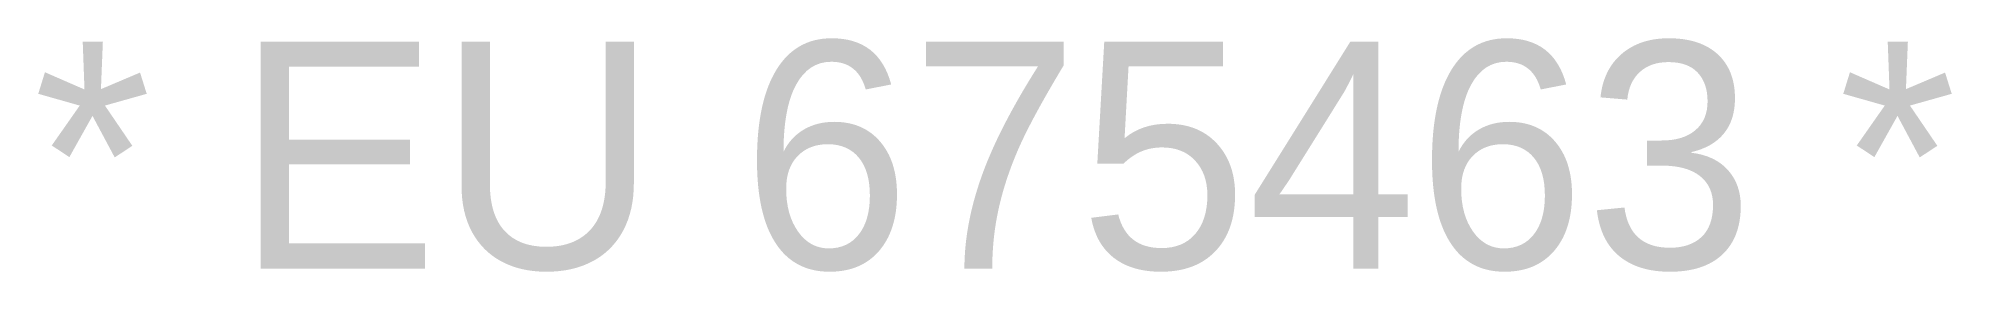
# Model space of a CAD drawing. Extents: x -6.45 to 1.98, y 2.49 to 3.51.
import ezdxf
from ezdxf.enums import TextEntityAlignment as Align

# ---------------------------------------------------------------- set-up
doc = ezdxf.new("R2010")
doc.units = 0
doc.layers.get('0').update_dxf_attribs({"linetype": 'CONTINUOUS'})
doc.styles.add('custom', font='MITSUBISHI 2015.ttf', dxfattribs={"width": 0.8})

msp = doc.modelspace()

# ---------------------------------------------------------------- texts
at = {"style": 'custom'}
msp.add_text('* EU 675463 *', height=1, dxfattribs=at).set_placement((2, 3), align=Align.MIDDLE_RIGHT)

doc.saveas('drawing.dxf')
